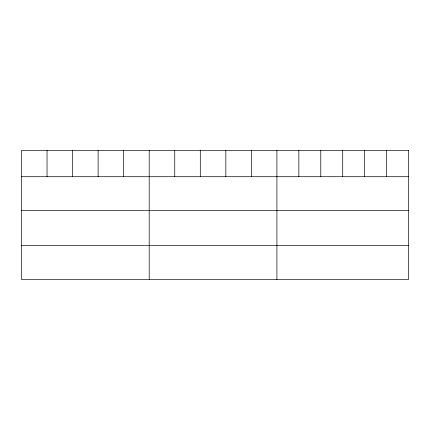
<?xml version="1.0" encoding="UTF-8"?>
<svg xmlns="http://www.w3.org/2000/svg" width="430" height="430" viewBox="0 0 430 430"><rect width="100%" height="100%" fill="white"/><g stroke="black" fill="none" stroke-linecap="round" stroke-linejoin="round"><path stroke-width="0.64" d="M21.5 176.708L408.5 176.708M21.5 210.646L408.5 210.646M21.5 245.611L408.5 245.611M386.57 150.452L386.57 176.708M364.64 150.452L364.64 176.708M342.71 150.452L342.71 176.708M320.78 150.452L320.78 176.708M298.85 150.452L298.85 176.708M276.92 150.452L276.92 279.548M251.378 150.452L251.378 176.708M225.836 150.452L225.836 176.708M200.294 150.452L200.294 176.708M174.752 150.452L174.752 176.708M149.21 150.452L149.21 279.548M123.668 150.452L123.668 176.708M98.126 150.452L98.126 176.708M72.584 150.452L72.584 176.708M47.042 150.452L47.042 176.708M408.5 150.452L21.5 150.452L21.5 279.548L408.5 279.548L408.5 150.452"/></g></svg>
